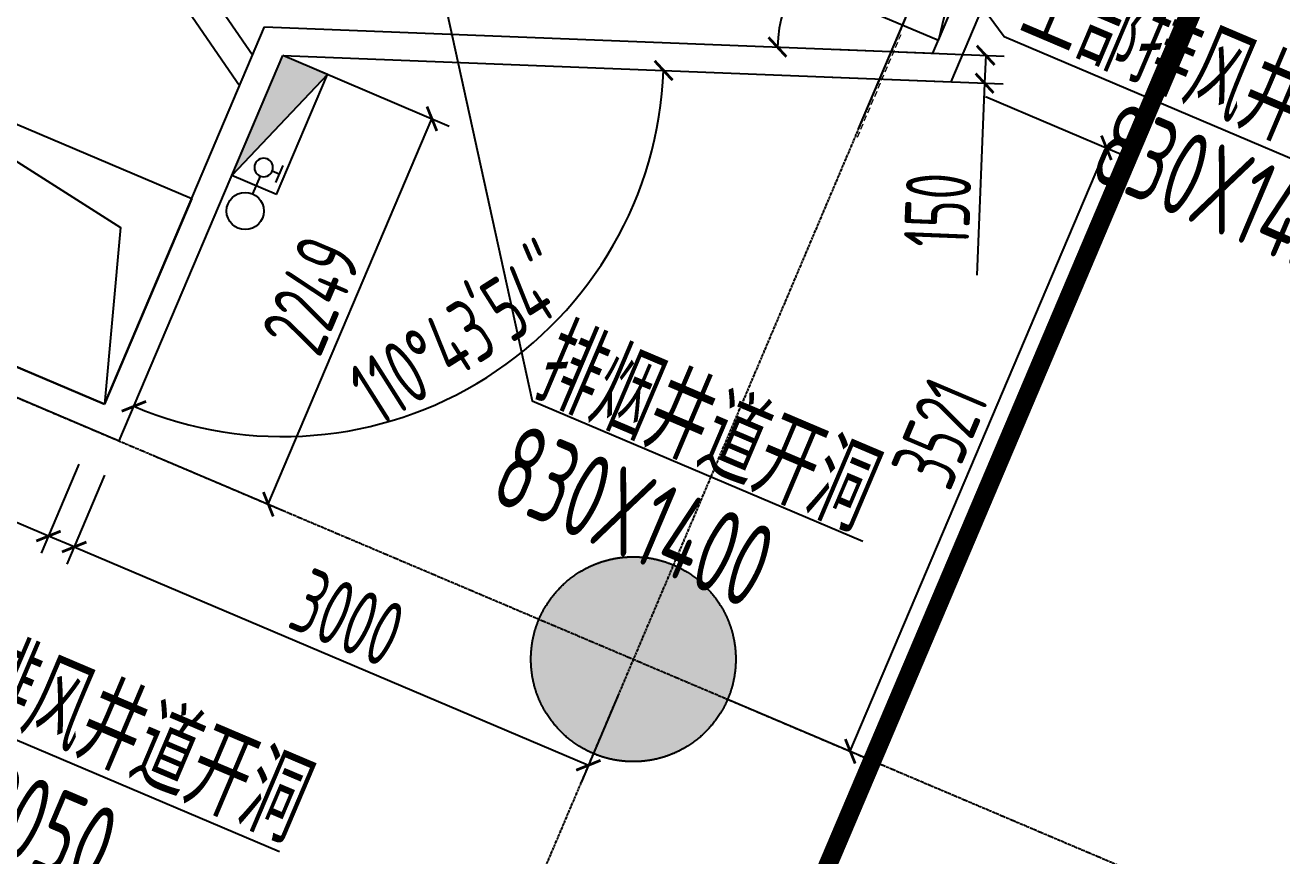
# Model space of a CAD drawing. Extents: x -3523 to 12007717, y -6694179 to 21431.
# Drawn here: x 11934805 to 11941555, y -6424148 to -6419687 of the extents above; entities that cross this region are included whole.
import ezdxf
from ezdxf.enums import TextEntityAlignment as Align
from ezdxf.xclip import XClip

# ---------------------------------------------------------------- set-up
doc = ezdxf.new("R2010")
doc.units = 0
doc.header["$LTSCALE"] = 10
doc.header["$MEASUREMENT"] = 0
doc.header["$XCLIPFRAME"] = 0
for name, pattern in [('A3-RG-axis-100$0$CENTER', [2, 1.25, -0.25, 0.25, -0.25]), ('A3-RI-4F$0$Hidden 1_8_', [4.7625, 3.175, -1.5875]), ('DASHED2', [0.375, 0.25, -0.125])]:
    doc.linetypes.add(name, pattern=pattern)
for name, color, linetype in [('A-CLOD', 200, 'Continuous'), ('A3-RB-4F-100$0$A-DIMS-100', 1, 'Continuous'), ('A3-RG-axis-100$0$A-GRID', 1, 'A3-RG-axis-100$0$CENTER'), ('A3-RI-4F$0$A-WALL', 7, 'Continuous'), ('A3-RM-4F$0$$AUDIT_BAD_LAYER1', 7, 'Continuous'), ('A3-RM-4F$0$0P-FE-FH-P', 41, 'A3-RM-4F$0$YJdef_FE-FH_LINE_F'), ('A3-RM-4F$0$0P-FE-FH-V', 141, 'Continuous'), ('A3-RM-4F$0$0P-FE-HY', 141, 'Continuous'), ('A3-RM-4F$0$A-EQPM', 55, 'Continuous'), ('A3-RS-1F$0$A-HATH-GRAY', 8, 'Continuous'), ('A3-RS-1F$0$A-WALL', 7, 'Continuous'), ('A3-SYMB-4F-100$0$A-SYMB', 4, 'Continuous'), ('A3-SYMB-4F-100$0$A-SYMB-AREA', 4, 'Continuous'), ('A3-SYMB-4F-100$0$A-SYMB-NAME', 4, 'Continuous'), ('A3-SYMB-4F-100$0$A-SYMB-NAME-E', 4, 'Continuous')]:
    doc.layers.add(name, color=color, linetype=linetype)
doc.layers.add('A3-RI-4F$0$AN-P1', color=1, linetype='Continuous', lineweight=5)
doc.styles.add('A3-RB-4F-100$0$XD2008', font='xd-hzs.shx', dxfattribs={"width": 0.7, "bigfont": 'xd-hztxt.shx'})
doc.styles.add('A3-RM-4F$0$hz1', font='hzs.shx', dxfattribs={"width": 0.75, "bigfont": 'hztxt.shx'})
doc.styles.add('A3-SYMB-4F-100$0$ECADI', font='hzs.shx', dxfattribs={"width": 0.7, "bigfont": 'hztxt.shx'})
doc.linetypes.add('A3-RM-4F$0$YJdef_FE-FH_LINE_F', pattern='A,4,-0.2,["F",A3-RM-4F$0$hz1,S=0.2,R=0,X=-0.1,Y=-0.1],-0.1', length=4.3)
doc.dimstyles.new('A3-RB-4F-100$0$XD100', dxfattribs={"dimscale": 100, "dimtxt": 3.5, "dimasz": 1.5, "dimexe": 1, "dimexo": 2, "dimgap": 0.5, "dimtad": 1, "dimdec": 0, "dimdsep": 46, "dimtxsty": 'A3-RB-4F-100$0$XD2008', "dimcen": 2.5, "dimclrt": 4, "dimaunit": 1, "dimadec": 0, "dimazin": 0, "dimtfac": 1, "dimtdec": 0, "dimtix": 1, "dimtmove": 0, "dimatfit": 3, "dimfxl": 0, "dimtolj": 1, "dimtzin": 0, "dimarcsym": 0})
doc.dimstyles.new('A3-RB-4F-100$0$XD100$0', dxfattribs={"dimscale": 100, "dimtxt": 3.5, "dimasz": 1, "dimexe": 1, "dimexo": 2, "dimgap": 0.5, "dimtad": 1, "dimdec": 0, "dimdsep": 46, "dimtxsty": 'A3-RB-4F-100$0$XD2008', "dimblk1": 'A3-RB-4F-100$0$_ARCHTICK', "dimblk2": 'A3-RB-4F-100$0$_ARCHTICK', "dimsah": 1, "dimcen": 2.5, "dimclrt": 4, "dimaunit": 1, "dimadec": 0, "dimazin": 0, "dimtfac": 1, "dimtdec": 0, "dimtix": 1, "dimtmove": 0, "dimatfit": 3, "dimfxl": 0, "dimtolj": 1, "dimtzin": 0, "dimarcsym": 0})

# ---------------------------------------------------------------- blocks, each defined once
blk = doc.blocks.new('A3-RI-4F')
at = {"layer": 'A3-RI-4F$0$A-WALL'}
for p, q in [((11939681.5, -6419837.7), (11941528, -6415487.6)), ((11939779.1, -6419991.7), (11941666.1, -6415546.2)), ((11936026.8, -6419848.5), (11935070.2, -6418455.8)), ((11935957.3, -6420012.2), (11934942.9, -6418535.3)), ((11935231.1, -6421722.8), (11936091.7, -6419695.6)), ((11936091.7, -6419695.6), (11939681.5, -6419837.7)), ((11935310.6, -6421919.5), (11936189.3, -6419849.5)), ((11936189.3, -6419849.5), (11939779.1, -6419991.7)), ((11932021.9, -6420360.6), (11935231.1, -6421722.8)), ((11931866.6, -6420457.6), (11935310.6, -6421919.5))]:
    blk.add_line(p, q, dxfattribs=at)
at = {"layer": 'A3-RI-4F$0$AN-P1', "linetype": 'A3-RI-4F$0$Hidden 1_8_', "lineweight": 13}
blk.add_line((11939275.5, -6420289.1), (11939510, -6419736.8), dxfattribs=at)
blk = doc.blocks.new('A3-RG-axis-100')
at = {"layer": 'A3-RG-axis-100$0$A-GRID'}
for p, q in [((11906717.6, -6409782.5), (11989058.9, -6444734.3)), ((11941198, -6415727.7), (11923107, -6458347.2))]:
    blk.add_line(p, q, dxfattribs=at)
blk.add_arc((11778730.7, -6694178.7), 294300, 57.267208, 69.150423, dxfattribs=at)
blk = doc.blocks.new('A3-SYMB-4F-100$0$ECADI-TAG-ROOM')
at = {"layer": 'A3-SYMB-4F-100$0$A-SYMB-AREA', "style": 'A3-SYMB-4F-100$0$ECADI', "width": 0.7}
blk.add_attdef('340M2', text='', height=2.5, dxfattribs=at).set_placement((7.167, -1.75), align=Align.MIDDLE_LEFT)
at = {"layer": 'A3-SYMB-4F-100$0$A-SYMB-NAME', "style": 'A3-SYMB-4F-100$0$ECADI', "width": 0.7}
blk.add_attdef('CHINESENAME', (-5.125, 0.088), '', height=4.5, dxfattribs=at)
at = {"layer": 'A3-SYMB-4F-100$0$A-SYMB-NAME-E', "style": 'A3-SYMB-4F-100$0$ECADI', "width": 0.7}
for tag, p in [('ENGLISHHIGH', (-5.125, 8.04)), ('ENGLISHLOW', (-5.125, 4.84))]:
    blk.add_attdef(tag, p, '', height=2.5, dxfattribs=at)
blk = doc.blocks.new('A3-SYMB-4F-100')
at = {"layer": 'A3-SYMB-4F-100$0$A-SYMB'}
for points in [[(11939412.6, -6418864.3), (11940063.6, -6419748), (11942904.5, -6420953.9)], [(11936992.9, -6419263.6), (11937529.5, -6421703.6), (11939304.1, -6422456.9)], [(11933978.6, -6420764.6), (11933825.2, -6423129), (11936171.5, -6424124.9)]]:
    blk.add_lwpolyline(points, dxfattribs=at)
ref = blk.add_blockref('A3-SYMB-4F-100$0$ECADI-TAG-ROOM', (11940594.3, -6419938.5), dxfattribs=dict(at, xscale=99.99999999989046, yscale=100.0000000001164, rotation=337))
ref.add_attrib('CHINESENAME', '上部排风井道开洞投影', (11940125.9, -6419730.2), dxfattribs={"height": 450, "rotation": 337, "style": 'A3-SYMB-4F-100$0$ECADI', "width": 0.7})
ref = blk.add_blockref('A3-SYMB-4F-100$0$ECADI-TAG-ROOM', (11940972.1, -6420712.1), dxfattribs=dict(at, xscale=99.99999999989046, yscale=100.0000000001164, rotation=337))
ref.add_attrib('CHINESENAME', '830X1450', (11940503.7, -6420503.8), dxfattribs={"height": 450, "rotation": 337, "style": 'A3-SYMB-4F-100$0$ECADI', "width": 0.7})
ref = blk.add_blockref('A3-SYMB-4F-100$0$ECADI-TAG-ROOM', (11937985, -6421895.7), dxfattribs=dict(at, xscale=99.99999999989046, yscale=100.0000000001164, rotation=337))
ref.add_attrib('CHINESENAME', '排烟井道开洞', (11937516.7, -6421687.4), dxfattribs={"height": 450, "rotation": 337, "style": 'A3-SYMB-4F-100$0$ECADI', "width": 0.7})
ref = blk.add_blockref('A3-SYMB-4F-100$0$ECADI-TAG-ROOM', (11937758.3, -6422441), dxfattribs=dict(at, xscale=99.99999999989046, yscale=100.0000000001164, rotation=337))
ref.add_attrib('CHINESENAME', '830X1400', (11937289.9, -6422232.7), dxfattribs={"height": 450, "rotation": 337, "style": 'A3-SYMB-4F-100$0$ECADI', "width": 0.7})
ref = blk.add_blockref('A3-SYMB-4F-100$0$ECADI-TAG-ROOM', (11934355.8, -6423319.4), dxfattribs=dict(at, xscale=99.99999999989046, yscale=100.0000000001164, rotation=337))
ref.add_attrib('CHINESENAME', '上部排风井道开洞', (11933887.5, -6423111.1), dxfattribs={"height": 450, "rotation": 337, "style": 'A3-SYMB-4F-100$0$ECADI', "width": 0.7})
ref = blk.add_blockref('A3-SYMB-4F-100$0$ECADI-TAG-ROOM', (11934091, -6423895.2), dxfattribs=dict(at, xscale=99.99999999989046, yscale=100.0000000001164, rotation=337))
ref.add_attrib('CHINESENAME', '1200X2050', (11933622.7, -6423686.9), dxfattribs={"height": 450, "rotation": 337, "style": 'A3-SYMB-4F-100$0$ECADI', "width": 0.7})
blk = doc.blocks.new('*U3226')
at = {"layer": 'A3-RM-4F$0$$AUDIT_BAD_LAYER1', "extrusion": (0, 0, -1)}
blk.add_hatch(color=256, dxfattribs=at).paths.add_polyline_path([(-260, 700), (0, 0), (0, 700)])
for p, q in [((260, 700), (0, 700)), ((0, 0), (0, 700)), ((260, 700), (0, 0)), ((260, 0), (260, 700)), ((230.7, 155.9, 0), (230.7, 55.9, 0)), ((230.7, 105.9, 0), (190.7, 105.9, 0)), ((260, 0), (0, 0))]:
    blk.add_line(p, q, dxfattribs=at)
blk.add_circle((-140.7, 105.9, 0), 50, dxfattribs=at)
blk = doc.blocks.new('A3-RM-4F')
at = {"layer": 'A3-RM-4F$0$0P-FE-FH-P'}
blk.add_line((11936067.1, -6420497.4, 0), (11936026.5, -6420593, 0), dxfattribs=at)
at = {"layer": 'A3-RM-4F$0$0P-FE-FH-V'}
blk.add_circle((11935987.4, -6420685.1), 100, dxfattribs=at)
at = {"layer": 'A3-RM-4F$0$A-EQPM'}
for points in [[(11940277.7, -6418433.2), (11939513.7, -6418108.9), (11938947.1, -6419443.6), (11939711.1, -6419767.9)], [(11935231.1, -6421722.8), (11933344.1, -6420921.8), (11933813, -6419817.2), (11935700, -6420618.2)]]:
    blk.add_lwpolyline(points, close=True, dxfattribs=at)
for points in [[(11939513.7, -6418108.9), (11939995.4, -6418578), (11939711.1, -6419767.9)], [(11933813, -6419817.2), (11935318.5, -6420772.7), (11935231.1, -6421722.8)]]:
    blk.add_lwpolyline(points, dxfattribs=at)
at = {"layer": 'A3-RM-4F$0$0P-FE-HY', "rotation": 337.0000000272961}
blk.add_blockref('*U3226', (11935915.8, -6420493.9), dxfattribs=at)
blk = doc.blocks.new('A3-RB-4F-100$0$_ARCHTICK')
at = {"color": 0, "linetype": 'ByBlock', "const_width": 0.15}
blk.add_lwpolyline([(-0.5, -0.5), (0.5, 0.5)], dxfattribs=at)
blk = doc.blocks.new('*D2924')
at = {"layer": 'A3-RB-4F-100$0$A-DIMS-100', "color": 0, "lineweight": -2}
for p, q in [((11936397, -6419018.5), (11936802.2, -6418064)), ((11936763.1, -6418156.1), (11939647.5, -6419380.4)), ((11939281.4, -6420242.9), (11939686.6, -6419288.4))]:
    blk.add_line(p, q, dxfattribs=at)
at = {"layer": 'Defpoints', "color": 0}
for p in [(11936318.9, -6419202.6), (11939647.5, -6419380.4), (11939203.2, -6420427)]:
    blk.add_point(p, dxfattribs=at)
at = {"layer": 'A3-RB-4F-100$0$A-DIMS-100', "color": 0, "lineweight": -2, "xscale": 100, "yscale": 100, "zscale": 100}
for p, rotation in [((11936763.1, -6418156.1), 156.9999981291874), ((11939647.5, -6419380.4), 336.9999981291875)]:
    blk.add_blockref('A3-RB-4F-100$0$_ARCHTICK', p, dxfattribs=dict(at, rotation=rotation))
at = {"layer": 'A3-RB-4F-100$0$A-DIMS-100', "color": 4, "insert": (11938293.2, -6418561.1), "char_height": 350, "attachment_point": 5, "rotation": 337, "style": 'A3-RB-4F-100$0$XD2008'}
blk.add_mtext('\\A1;3133', dxfattribs=at)
blk = doc.blocks.new('*D2937')
at = {"layer": 'A3-RB-4F-100$0$A-DIMS-100', "color": 0, "lineweight": -2}
blk.add_arc((11939681.5, -6419837.7), 836.3, 67, 177.7317, dxfattribs=at)
at = {"layer": 'Defpoints', "color": 0}
for p in [(11941528, -6415487.6), (11939480.4, -6419026), (11935849.2, -6419685.9), (11939681.5, -6419837.7), (11939681.5, -6419837.7)]:
    blk.add_point(p, dxfattribs=at)
at = {"layer": 'A3-RB-4F-100$0$A-DIMS-100', "color": 0, "lineweight": -2, "xscale": 100, "yscale": 100, "zscale": 100}
for p, rotation in [((11940008.3, -6419067.9), 336.9999999998996), ((11938845.9, -6419804.6), 267.7316977825798)]:
    blk.add_blockref('A3-RB-4F-100$0$_ARCHTICK', p, dxfattribs=dict(at, rotation=rotation))
at = {"layer": 'A3-RB-4F-100$0$A-DIMS-100', "color": 4, "insert": (11939095.5, -6418913.2), "char_height": 350, "attachment_point": 5, "rotation": 32.36585, "style": 'A3-RB-4F-100$0$XD2008'}
blk.add_mtext('\\A1;110°43\'54"', dxfattribs=at)
blk = doc.blocks.new('*D2938')
at = {"layer": 'A3-RB-4F-100$0$A-DIMS-100', "color": 0, "lineweight": -2}
for p, q in [((11939963.2, -6420069.9), (11940704.8, -6420384.7)), ((11939237.2, -6423586.2), (11940612.7, -6420345.6)), ((11938587.6, -6423310.5), (11939329.2, -6423625.3))]:
    blk.add_line(p, q, dxfattribs=at)
at = {"layer": 'Defpoints', "color": 0}
for p in [(11939779.1, -6419991.7), (11940612.7, -6420345.6), (11938403.5, -6423232.4)]:
    blk.add_point(p, dxfattribs=at)
at = {"layer": 'A3-RB-4F-100$0$A-DIMS-100', "color": 0, "lineweight": -2, "xscale": 100, "yscale": 100, "zscale": 100}
for p, rotation in [((11940612.7, -6420345.6), 66.99999999988417), ((11939237.2, -6423586.2), 246.9999999998842)]:
    blk.add_blockref('A3-RB-4F-100$0$_ARCHTICK', p, dxfattribs=dict(at, rotation=rotation))
at = {"layer": 'A3-RB-4F-100$0$A-DIMS-100', "color": 4, "insert": (11939717.8, -6421878), "char_height": 350, "attachment_point": 5, "rotation": 67, "style": 'A3-RB-4F-100$0$XD2008'}
blk.add_mtext('\\A1;3521', dxfattribs=at)
blk = doc.blocks.new('*D3172')
at = {"layer": 'A3-RB-4F-100$0$A-DIMS-100', "color": 0, "lineweight": -2}
for p, q in [((11936373.4, -6419927.7), (11937082.2, -6420228.6)), ((11936111.5, -6422259.5), (11936990.2, -6420189.5)), ((11935494.7, -6421997.7), (11936203.6, -6422298.6))]:
    blk.add_line(p, q, dxfattribs=at)
at = {"layer": 'Defpoints', "color": 0}
for p in [(11936189.3, -6419849.5), (11936990.2, -6420189.5), (11935310.6, -6421919.5)]:
    blk.add_point(p, dxfattribs=at)
at = {"layer": 'A3-RB-4F-100$0$A-DIMS-100', "color": 0, "lineweight": -2, "xscale": 100, "yscale": 100, "zscale": 100}
for p, rotation in [((11936990.2, -6420189.5), 66.99999999989357), ((11936111.5, -6422259.5), 246.9999999998935)]:
    blk.add_blockref('A3-RB-4F-100$0$_ARCHTICK', p, dxfattribs=dict(at, rotation=rotation))
at = {"layer": 'A3-RB-4F-100$0$A-DIMS-100', "color": 4, "insert": (11936343.7, -6421136.6), "char_height": 350, "attachment_point": 5, "rotation": 67, "style": 'A3-RB-4F-100$0$XD2008'}
blk.add_mtext('\\A1;2249', dxfattribs=at)
blk = doc.blocks.new('*D3173')
at = {"layer": 'A3-RB-4F-100$0$A-DIMS-100', "color": 0, "lineweight": -2}
blk.add_arc((11936189.3, -6419849.5), 2046.8, 247, 357.7317, dxfattribs=at)
at = {"layer": 'Defpoints', "color": 0}
for p in [(11936189.3, -6419849.5), (11936189.3, -6419849.5), (11939779.1, -6419991.7), (11936681.3, -6421836.3), (11935310.6, -6421919.5)]:
    blk.add_point(p, dxfattribs=at)
at = {"layer": 'A3-RB-4F-100$0$A-DIMS-100', "color": 0, "lineweight": -2, "xscale": 100, "yscale": 100, "zscale": 100}
for p, rotation in [((11938234.5, -6419930.5), 87.73169778263737), ((11935389.5, -6421733.7), 157.0000000265201)]:
    blk.add_blockref('A3-RB-4F-100$0$_ARCHTICK', p, dxfattribs=dict(at, rotation=rotation))
at = {"layer": 'A3-RB-4F-100$0$A-DIMS-100', "color": 4, "insert": (11937146.7, -6421360.2), "char_height": 350, "attachment_point": 5, "rotation": 32.36585, "style": 'A3-RB-4F-100$0$XD2008'}
blk.add_mtext('\\A1;110°43\'54"', dxfattribs=at)
blk = doc.blocks.new('*D3174')
at = {"layer": 'A3-RB-4F-100$0$A-DIMS-100', "color": 0, "lineweight": -2}
for p, q in [((11935094.4, -6422045), (11934891.7, -6422522.5)), ((11934930.8, -6422430.4), (11934117.7, -6422085.3)), ((11935232.5, -6422103.6), (11935029.8, -6422581.1)), ((11935068.9, -6422489), (11934930.8, -6422430.4))]:
    blk.add_line(p, q, dxfattribs=at)
at = {"layer": 'Defpoints', "color": 0}
for p in [(11935172.5, -6421860.9), (11935310.6, -6421919.5), (11935068.9, -6422489)]:
    blk.add_point(p, dxfattribs=at)
at = {"layer": 'A3-RB-4F-100$0$A-DIMS-100', "color": 0, "lineweight": -2, "xscale": 100, "yscale": 100, "zscale": 100}
for p, rotation in [((11934930.8, -6422430.4), 156.9999981290088), ((11935068.9, -6422489), 336.9999981290088)]:
    blk.add_blockref('A3-RB-4F-100$0$_ARCHTICK', p, dxfattribs=dict(at, rotation=rotation))
at = {"layer": 'A3-RB-4F-100$0$A-DIMS-100', "color": 4, "insert": (11934520.1, -6422011.7), "char_height": 350, "attachment_point": 5, "rotation": 337, "style": 'A3-RB-4F-100$0$XD2008'}
blk.add_mtext('\\A1;150', dxfattribs=at)
blk = doc.blocks.new('*D3175')
at = {"layer": 'A3-RB-4F-100$0$A-DIMS-100', "color": 0, "lineweight": -2}
for p, q in [((11935232.5, -6422103.6), (11935029.8, -6422581.1)), ((11935068.9, -6422489), (11937830.4, -6423661.2)), ((11937994, -6423275.8), (11937791.3, -6423753.3))]:
    blk.add_line(p, q, dxfattribs=at)
at = {"layer": 'Defpoints', "color": 0}
for p in [(11935310.6, -6421919.5), (11938072.1, -6423091.7), (11937830.4, -6423661.2)]:
    blk.add_point(p, dxfattribs=at)
at = {"layer": 'A3-RB-4F-100$0$A-DIMS-100', "color": 0, "lineweight": -2, "xscale": 100, "yscale": 100, "zscale": 100}
for p, rotation in [((11935068.9, -6422489), 156.9999981291931), ((11937830.4, -6423661.2), 336.999998129193)]:
    blk.add_blockref('A3-RB-4F-100$0$_ARCHTICK', p, dxfattribs=dict(at, rotation=rotation))
at = {"layer": 'A3-RB-4F-100$0$A-DIMS-100', "color": 4, "insert": (11936537.5, -6422868), "char_height": 350, "attachment_point": 5, "rotation": 337, "style": 'A3-RB-4F-100$0$XD2008'}
blk.add_mtext('\\A1;3000', dxfattribs=at)
blk = doc.blocks.new('*D3176')
at = {"layer": 'A3-RB-4F-100$0$A-DIMS-100', "color": 0, "lineweight": -2}
for p, q in [((11939145.8, -6419816.5), (11940064.4, -6419852.9)), ((11939964.5, -6419849), (11939958.5, -6419998.8)), ((11939139.9, -6419966.4), (11940058.4, -6420002.8)), ((11939958.5, -6419998.8), (11939917.7, -6421030.2))]:
    blk.add_line(p, q, dxfattribs=at)
at = {"layer": 'Defpoints', "color": 0}
for p in [(11938945.9, -6419808.6), (11939964.5, -6419849), (11938940, -6419958.5)]:
    blk.add_point(p, dxfattribs=at)
at = {"layer": 'A3-RB-4F-100$0$A-DIMS-100', "color": 0, "lineweight": -2, "xscale": 100, "yscale": 100, "zscale": 100}
for p, rotation in [((11939964.5, -6419849), 87.73169778281542), ((11939958.5, -6419998.8), 267.7316977828154)]:
    blk.add_blockref('A3-RB-4F-100$0$_ARCHTICK', p, dxfattribs=dict(at, rotation=rotation))
at = {"layer": 'A3-RB-4F-100$0$A-DIMS-100', "color": 4, "insert": (11939706.4, -6420679.9), "char_height": 350, "attachment_point": 5, "rotation": 87.7317, "style": 'A3-RB-4F-100$0$XD2008'}
blk.add_mtext('\\A1;150', dxfattribs=at)
blk = doc.blocks.new('A3-RS-1F')
at = {"layer": 'A3-RS-1F$0$A-HATH-GRAY'}
h = blk.add_hatch(color=256, dxfattribs=at)
edge = h.paths.add_edge_path()
edge.add_arc((11938072.1, -6423091.7), 550, 0, 360)
at = {"layer": 'A3-RS-1F$0$A-WALL'}
blk.add_circle((11938072.1, -6423091.7), 550, dxfattribs=at)
blk = doc.blocks.new('A3-RB-4F-100')
at = {"layer": 'A3-RB-4F-100$0$A-DIMS-100'}
for base, line1, line2, picture, middle in [((11939480.4, -6419026), ((11939681.5, -6419837.7), (11941528, -6415487.6)), ((11935849.2, -6419685.9), (11939681.5, -6419837.7)), '*D2937', (11939095.5, -6418913.2)), ((11936681.3, -6421836.3), ((11936189.3, -6419849.5), (11939779.1, -6419991.7)), ((11935310.6, -6421919.5), (11936189.3, -6419849.5)), '*D3173', (11937146.7, -6421360.2))]:
    dim = blk.add_angular_dim_2l(base=base, line1=line1, line2=line2, dimstyle='A3-RB-4F-100$0$XD100', override={"dimasz": 1, "dimblk1": 'A3-RB-4F-100$0$_ARCHTICK', "dimblk2": 'A3-RB-4F-100$0$_ARCHTICK', "dimsah": 1, "dimadec": 3}, dxfattribs=at)
    dim.commit()
    dim.dimension.update_dxf_attribs({"geometry": picture, "text_midpoint": middle})
for p1, p2, distance, override, picture, middle in [((11936318.9, -6419202.6), (11939203.2, -6420427), 1136.9, {"dimasz": 1, "dimadec": 3}, '*D2924', (11938293.2, -6418561.1)), ((11938403.5, -6423232.4), (11939779.1, -6419991.7), -905.6, {"dimasz": 1, "dimadec": 3}, '*D2938', (11939717.8, -6421878)), ((11935310.6, -6421919.5), (11938072.1, -6423091.7), -618.7, {"dimadec": 3}, '*D3175', (11936537.5, -6422868))]:
    dim = blk.add_aligned_dim(p1=p1, p2=p2, distance=distance, dimstyle='A3-RB-4F-100$0$XD100$0', override=override, dxfattribs=at)
    dim.commit()
    dim.dimension.update_dxf_attribs({"geometry": picture, "text_midpoint": middle})
dim = blk.add_linear_dim(base=(11939964.5, -6419849), p1=(11938940, -6419958.5), p2=(11938945.9, -6419808.6), angle=87.7317, dimstyle='A3-RB-4F-100$0$XD100$0', dxfattribs=at)
dim.commit()
dim.dimension.update_dxf_attribs({"geometry": '*D3176', "text_midpoint": (11939931.2, -6420688.8), "dimtype": 129})
dim = blk.add_aligned_dim(p1=(11935310.6, -6421919.5), p2=(11936189.3, -6419849.5), distance=-870.1, dimstyle='A3-RB-4F-100$0$XD100$0', dxfattribs=at)
dim.commit()
dim.dimension.update_dxf_attribs({"geometry": '*D3172', "text_midpoint": (11936343.7, -6421136.6)})
dim = blk.add_linear_dim(base=(11935068.9, -6422489), p1=(11935172.5, -6421860.9), p2=(11935310.6, -6421919.5), angle=337, dimstyle='A3-RB-4F-100$0$XD100$0', override={"dimadec": 3}, dxfattribs=at)
dim.commit()
dim.dimension.update_dxf_attribs({"geometry": '*D3174', "text_midpoint": (11934432.2, -6422218.8), "dimtype": 129})

msp = doc.modelspace()

# ---------------------------------------------------------------- linework, layer by layer
at = {"layer": 'A-CLOD', "linetype": 'DASHED2', "const_width": 100}
msp.add_lwpolyline([(11925732.2, -6406095.6), (11943019.1, -6413470.6, -0.413788), (11943336.1, -6414257), (11935490.2, -6432740.9, -0.414214), (11934703.5, -6433058.7), (11917500.5, -6425756.5, -0.414214), (11917182.6, -6424969.8), (11924944.6, -6406413.2, -0.414639)], format="xyb", close=True, dxfattribs=at)

# ---------------------------------------------------------------- block references
for name in ['A3-RB-4F-100', 'A3-RI-4F', 'A3-RG-axis-100', 'A3-SYMB-4F-100', 'A3-RM-4F']:
    msp.add_blockref(name, (0, 0))
ref = msp.add_blockref('A3-RS-1F', (0, 0))
XClip(ref).set_block_clipping_path([(11871425.4322899505, -6415321.6611522771), (11906602.3863900397, -6425223.3304480491), (11927660.6718041506, -6433885.5894491719), (11979180.2172092292, -6452870.0973187089), (12006666.0703704003, -6383055.1873073513), (11899640.5729718395, -6357118.50795958), (11882000.8699817006, -6406957.6178313009)])

doc.saveas('drawing.dxf')
